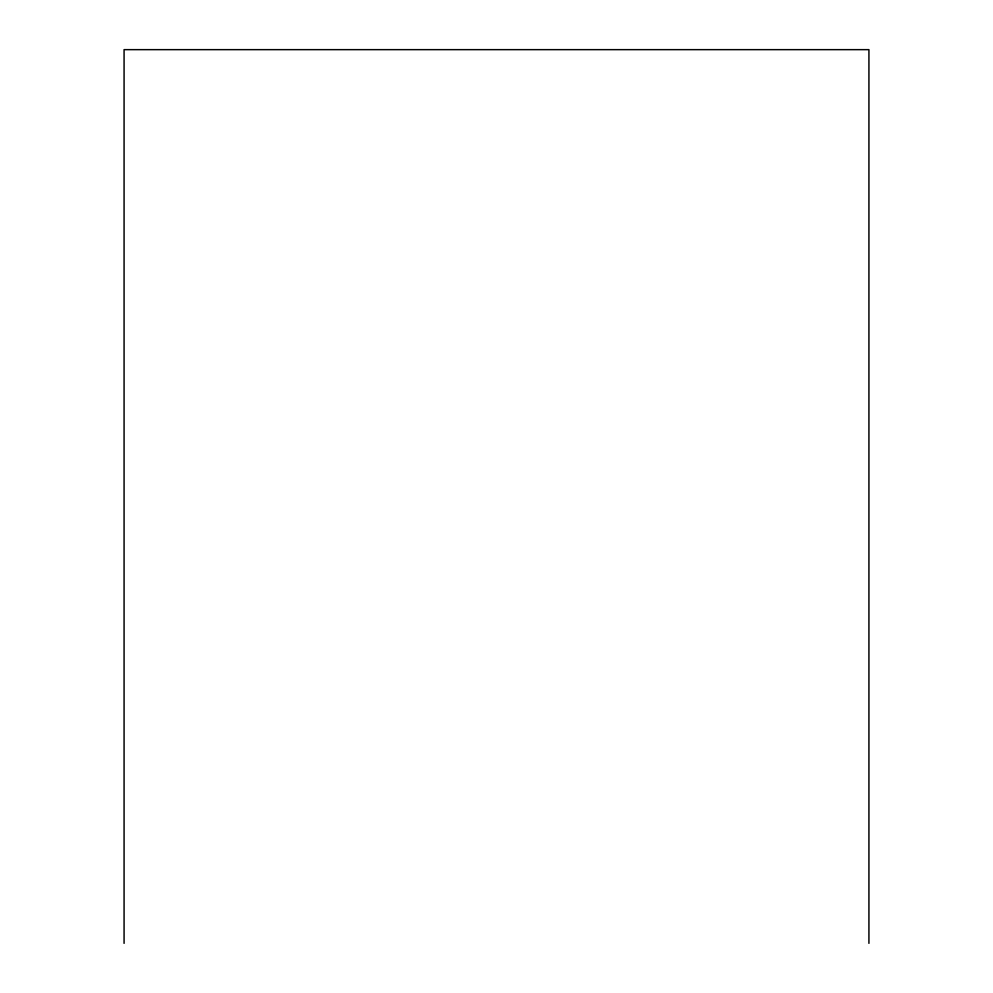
<?xml version="1.0" encoding="UTF-8"?>
<svg xmlns="http://www.w3.org/2000/svg" width="993" height="993" viewBox="0 0 993 993"><rect width="100%" height="100%" fill="white"/><g stroke="black" fill="none" stroke-linecap="round" stroke-linejoin="round"><path stroke-width="1.49" d="M868.925 943.35L868.925 49.65L124.075 49.65L124.075 943.35"/></g></svg>
